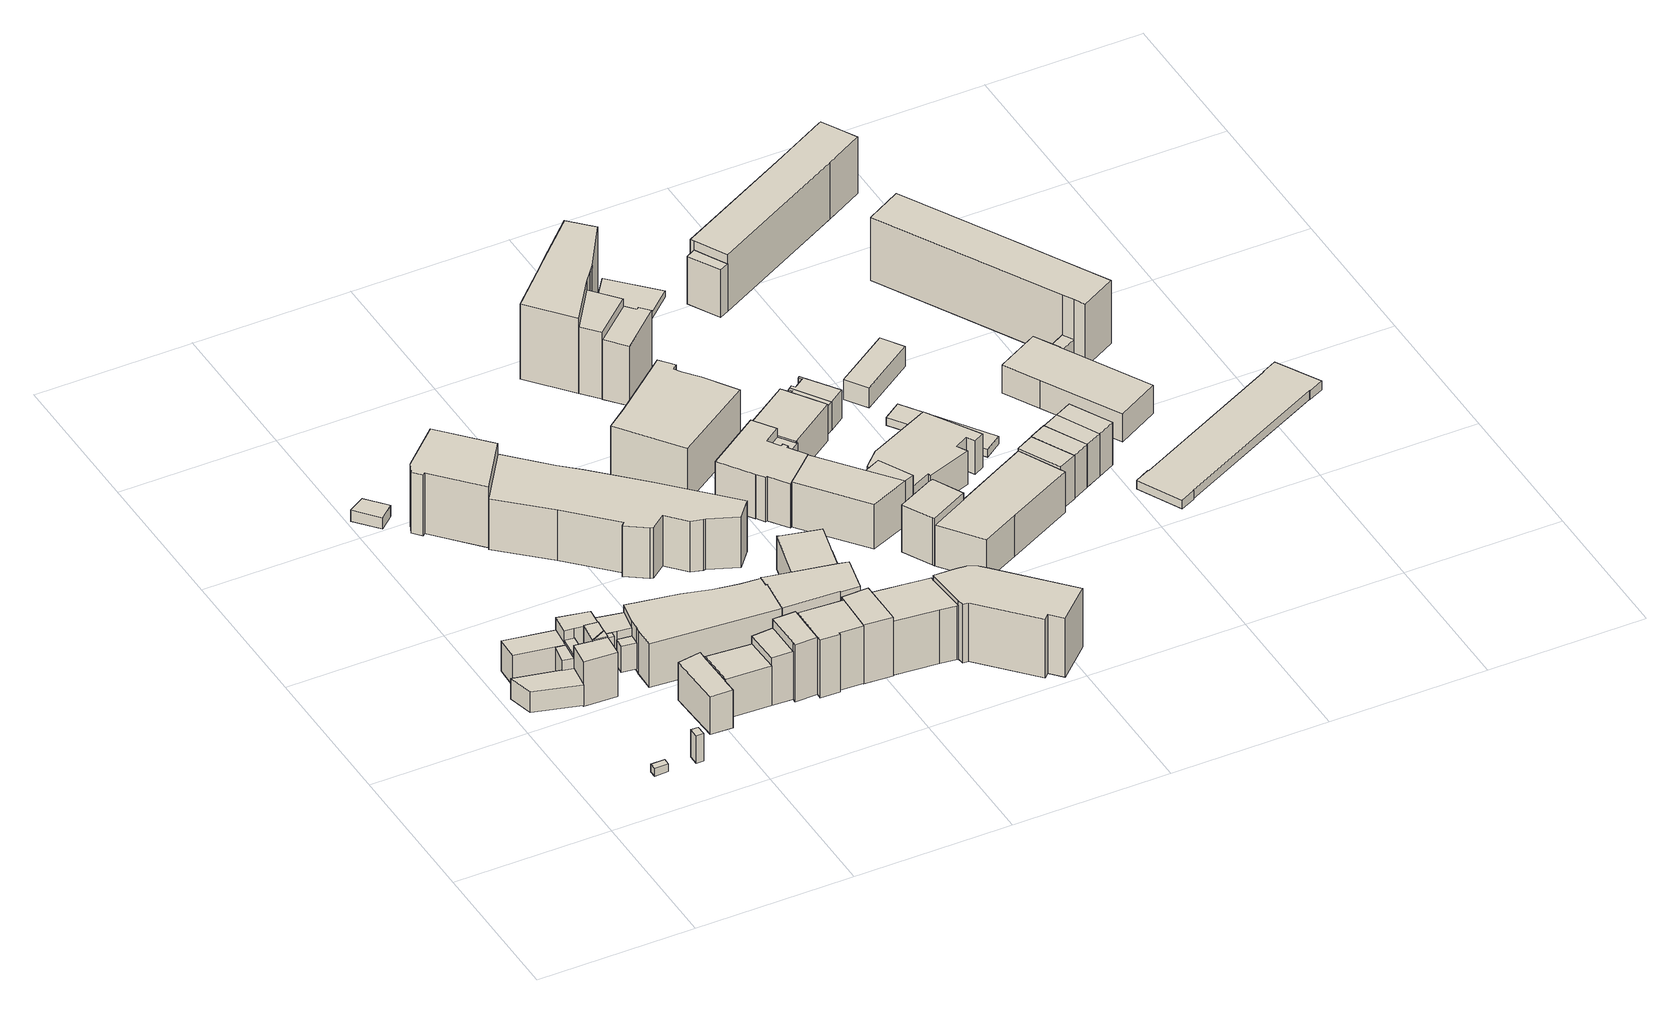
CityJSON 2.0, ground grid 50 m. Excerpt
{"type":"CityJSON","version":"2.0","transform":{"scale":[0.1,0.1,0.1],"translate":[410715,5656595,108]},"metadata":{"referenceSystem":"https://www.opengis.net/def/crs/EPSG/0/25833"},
"CityObjects":{
"building1":{"type":"Building","attributes":{"Dachtyp_tdc":"tdcPolyFlatRoof","Gemeindeschluessel":14612000,"Dachneigung":6.78,"QualitaetDacherkennung":85,"Geometrietyp2DReferenz":"3000","measuredHeight":2.85,"function":"31001_9998","roofType":"2100"},"geometry":[{"type":"Solid","lod":"1","boundaries":[[[[0,1,2,3]],[[4,5,6,7]],[[3,5,4,0]],[[2,6,5,3]],[[1,7,6,2]],[[0,4,7,1]]]]}]},
"building2":{"type":"Building","attributes":{"Gemeindeschluessel":14612000,"Geometrietyp2DReferenz":"3000","function":"31001_9998","roofType":"9999"},"children":["building2-1","building2-2","building2-3"]},
"building2-1":{"type":"BuildingPart","attributes":{"Dachtyp_tdc":"tdcGableRoof","Dachneigung":41.33,"QualitaetDacherkennung":71,"Geometrietyp2DReferenz":"3000","measuredHeight":12.37,"roofType":"3100"},"parents":["building2"],"geometry":[{"type":"Solid","lod":"1","boundaries":[[[[8,9,10,11]],[[12,13,14,15]],[[11,13,12,8]],[[10,14,13,11]],[[9,15,14,10]],[[8,12,15,9]]]]}]},
"building2-2":{"type":"BuildingPart","attributes":{"Dachtyp_tdc":"tdcPolyFlatRoof","Dachneigung":47.78,"QualitaetDacherkennung":85,"Geometrietyp2DReferenz":"3000","measuredHeight":12.47,"roofType":"2100"},"parents":["building2"],"geometry":[{"type":"Solid","lod":"1","boundaries":[[[[16,17,18,8]],[[19,12,20,21]],[[8,12,19,16]],[[18,20,12,8]],[[17,21,20,18]],[[16,19,21,17]]]]}]},
"building2-3":{"type":"BuildingPart","attributes":{"Dachtyp_tdc":"tdcGableRoof","Dachneigung":55.83,"QualitaetDacherkennung":52,"Geometrietyp2DReferenz":"3000","measuredHeight":10.13,"roofType":"3100"},"parents":["building2"],"geometry":[{"type":"Solid","lod":"1","boundaries":[[[[22,23,24,25]],[[26,27,28,20]],[[25,27,26,22]],[[24,28,27,25]],[[23,20,28,24]],[[22,26,20,23]]]]}]},
"building3":{"type":"Building","attributes":{"Dachtyp_tdc":"tdcFreeFormRoof","Gemeindeschluessel":14612000,"Dachneigung":67.15,"QualitaetDacherkennung":15,"Geometrietyp2DReferenz":"3000","measuredHeight":11,"function":"31001_9998","roofType":"5000"},"geometry":[{"type":"Solid","lod":"1","boundaries":[[[[29,30,31,32]],[[33,34,35,36]],[[32,34,33,29]],[[31,35,34,32]],[[30,36,35,31]],[[29,33,36,30]]]]}]},
"building4":{"type":"Building","attributes":{"Gemeindeschluessel":14612000,"Geometrietyp2DReferenz":"3000","function":"31001_9998","roofType":"9999"},"children":["building4-1","building4-2","building4-3","building4-4","building4-5"]},
"building4-1":{"type":"BuildingPart","attributes":{"Dachtyp_tdc":"tdcPolyFlatRoof","Dachneigung":31.59,"QualitaetDacherkennung":57,"Geometrietyp2DReferenz":"3000","measuredHeight":17.03,"roofType":"2100"},"parents":["building4"],"geometry":[{"type":"Solid","lod":"1","boundaries":[[[[37,38,39,40]],[[41,42,43,44]],[[40,42,41,37]],[[39,43,42,40]],[[38,44,43,39]],[[37,41,44,38]]]]}]},
"building4-2":{"type":"BuildingPart","attributes":{"Dachtyp_tdc":"tdcGableRoof","Dachneigung":26.52,"QualitaetDacherkennung":47,"Geometrietyp2DReferenz":"3000","measuredHeight":16.77,"roofType":"3100"},"parents":["building4"],"geometry":[{"type":"Solid","lod":"1","boundaries":[[[[45,46,47,48,49,50]],[[51,52,53,44,54,55]],[[50,52,51,45]],[[49,53,52,50]],[[48,44,53,49]],[[47,54,44,48]],[[46,55,54,47]],[[45,51,55,46]]]]}]},
"building4-3":{"type":"BuildingPart","attributes":{"Dachtyp_tdc":"tdcGableRoof","Dachneigung":31.2,"QualitaetDacherkennung":40,"Geometrietyp2DReferenz":"3000","measuredHeight":16.36,"roofType":"3100"},"parents":["building4"],"geometry":[{"type":"Solid","lod":"1","boundaries":[[[[56,57,58,59,60,61]],[[41,62,63,64,65,42]],[[61,62,41,56]],[[60,63,62,61]],[[59,64,63,60]],[[58,65,64,59]],[[57,42,65,58]],[[56,41,42,57]]]]}]},
"building4-4":{"type":"BuildingPart","attributes":{"Dachtyp_tdc":"tdcPolyFlatRoof","Dachneigung":28.76,"QualitaetDacherkennung":41,"Geometrietyp2DReferenz":"3000","measuredHeight":17.31,"roofType":"2100"},"parents":["building4"],"geometry":[{"type":"Solid","lod":"1","boundaries":[[[[66,67,68]],[[54,44,43]],[[68,44,54,66]],[[67,43,44,68]],[[66,54,43,67]]]]}]},
"building4-5":{"type":"BuildingPart","attributes":{"Dachtyp_tdc":"tdcPolyFlatRoof","Dachneigung":32.65,"QualitaetDacherkennung":71,"Geometrietyp2DReferenz":"3000","measuredHeight":13.12,"roofType":"2100"},"parents":["building4"],"geometry":[{"type":"Solid","lod":"1","boundaries":[[[[69,70,71,72]],[[63,62,53,52]],[[72,62,63,69]],[[71,53,62,72]],[[70,52,53,71]],[[69,63,52,70]]]]}]},
"building5":{"type":"Building","attributes":{"Gemeindeschluessel":14612000,"Dachneigung":84.73,"Dachorientierung":0,"MittlereTraufHoehe":114.2,"QualitaetDacherkennung":100,"ObjektHoehe":4.5,"BodenHoehe":110.16,"Geometrietyp2DReferenz":"3000","AbsoluteHoehe":114.66,"Dachflaeche":54.47,"measuredHeight":4.5,"function":"31001_9998","roofType":"2100","storeysAboveGround":2},"geometry":[{"type":"Solid","lod":"1","boundaries":[[[[73,74,75,76]],[[77,78,79,80]],[[76,78,77,73]],[[75,79,78,76]],[[74,80,79,75]],[[73,77,80,74]]]]}]},
"building6":{"type":"Building","attributes":{"Dachtyp_tdc":"tdcPolyFlatRoof","Gemeindeschluessel":14612000,"Dachneigung":0,"QualitaetDacherkennung":50,"Geometrietyp2DReferenz":"3000","measuredHeight":9.25,"function":"31001_9998","roofType":"1000"},"geometry":[{"type":"Solid","lod":"1","boundaries":[[[[81,82,83,84]],[[85,86,87,88]],[[84,86,85,81]],[[83,87,86,84]],[[82,88,87,83]],[[81,85,88,82]]]]}]},
"building7":{"type":"Building","attributes":{"Gemeindeschluessel":14612000,"Geometrietyp2DReferenz":"3000","function":"31001_9998","roofType":"9999"},"children":["building7-1","building7-2"]},
"building7-1":{"type":"BuildingPart","attributes":{"Dachtyp_tdc":"tdcGableRoof","Dachneigung":13.25,"QualitaetDacherkennung":35,"Geometrietyp2DReferenz":"3000","measuredHeight":12.97,"roofType":"3100"},"parents":["building7"],"geometry":[{"type":"Solid","lod":"1","boundaries":[[[[89,90,91,92,93,94]],[[95,96,97,98,99,100]],[[94,96,95,89]],[[93,97,96,94]],[[92,98,97,93]],[[91,99,98,92]],[[90,100,99,91]],[[89,95,100,90]]]]}]},
"building7-2":{"type":"BuildingPart","attributes":{"Dachtyp_tdc":"tdcPolyFlatRoof","Dachneigung":12.74,"QualitaetDacherkennung":57,"Geometrietyp2DReferenz":"3000","measuredHeight":12.58,"roofType":"2100"},"parents":["building7"],"geometry":[{"type":"Solid","lod":"1","boundaries":[[[[101,102,103,104]],[[105,106,97,96]],[[104,106,105,101]],[[103,97,106,104]],[[102,96,97,103]],[[101,105,96,102]]]]}]},
"building8":{"type":"Building","attributes":{"Dachtyp_tdc":"tdcFreeFormRoof","Gemeindeschluessel":14612000,"Dachneigung":34.79,"QualitaetDacherkennung":40,"Geometrietyp2DReferenz":"3000","measuredHeight":16.87,"function":"31001_9998","roofType":"5000"},"geometry":[{"type":"Solid","lod":"1","boundaries":[[[[107,108,109,110,111,112,113]],[[114,115,116,117,118,119,120]],[[113,115,114,107]],[[112,116,115,113]],[[111,117,116,112]],[[110,118,117,111]],[[109,119,118,110]],[[108,120,119,109]],[[107,114,120,108]]]]}]},
"building9":{"type":"Building","attributes":{"Dachtyp_tdc":"tdcGableRoof","Gemeindeschluessel":14612000,"Dachneigung":32.62,"QualitaetDacherkennung":68,"Geometrietyp2DReferenz":"3000","measuredHeight":15.97,"function":"31001_9998","roofType":"3100"},"geometry":[{"type":"Solid","lod":"1","boundaries":[[[[121,122,123,124]],[[125,115,114,126]],[[124,115,125,121]],[[123,114,115,124]],[[122,126,114,123]],[[121,125,126,122]]]]}]},
"building10":{"type":"Building","attributes":{"Gemeindeschluessel":14612000,"Dachtyp_tdc":"tdcPolyFlatRoof","Dachneigung":0,"QualitaetDacherkennung":50,"Geometrietyp2DReferenz":"3000","measuredHeight":21.59,"function":"31001_9998","roofType":"1000"},"geometry":[{"type":"Solid","lod":"1","boundaries":[[[[127,128,129,130,131,132,133]],[[134,135,136,137,138,139,140]],[[133,135,134,127]],[[132,136,135,133]],[[131,137,136,132]],[[130,138,137,131]],[[129,139,138,130]],[[128,140,139,129]],[[127,134,140,128]]]]}]},
"building11":{"type":"Building","attributes":{"Dachtyp_tdc":"tdcFreeFormRoof","Gemeindeschluessel":14612000,"Dachneigung":20.89,"QualitaetDacherkennung":12,"Geometrietyp2DReferenz":"3000","measuredHeight":17.89,"function":"31001_9998","roofType":"5000"},"geometry":[{"type":"Solid","lod":"1","boundaries":[[[[141,142,143,144,145,146,147,148,149,150,151,152]],[[153,154,155,156,157,158,159,160,161,162,163,164]],[[152,154,153,141]],[[151,155,154,152]],[[150,156,155,151]],[[149,157,156,150]],[[148,158,157,149]],[[147,159,158,148]],[[146,160,159,147]],[[145,161,160,146]],[[144,162,161,145]],[[143,163,162,144]],[[142,164,163,143]],[[141,153,164,142]]]]}]},
"building12":{"type":"Building","attributes":{"Gemeindeschluessel":14612000,"Geometrietyp2DReferenz":"3000","function":"31001_9998","roofType":"9999"},"children":["building12-1","building12-2"]},
"building12-1":{"type":"BuildingPart","attributes":{"Dachtyp_tdc":"tdcPolyFlatRoof","Dachneigung":0,"QualitaetDacherkennung":70,"Geometrietyp2DReferenz":"3000","measuredHeight":20.03,"roofType":"1000"},"parents":["building12"],"geometry":[{"type":"Solid","lod":"1","boundaries":[[[[165,166,167,168,169,170]],[[171,172,173,174,175,176]],[[170,172,171,165]],[[169,173,172,170]],[[168,174,173,169]],[[167,175,174,168]],[[166,176,175,167]],[[165,171,176,166]]]]}]},
"building12-2":{"type":"BuildingPart","attributes":{"Dachtyp_tdc":"tdcPolyFlatRoof","Dachneigung":0,"QualitaetDacherkennung":55,"Geometrietyp2DReferenz":"3000","measuredHeight":16.84,"roofType":"1000"},"parents":["building12"],"geometry":[{"type":"Solid","lod":"1","boundaries":[[[[177,178,179,180]],[[172,181,182,173]],[[180,181,172,177]],[[179,182,181,180]],[[178,173,182,179]],[[177,172,173,178]]]]}]},
"building13":{"type":"Building","attributes":{"Dachtyp_tdc":"tdcFreeFormRoof","Gemeindeschluessel":14612000,"Dachneigung":10.08,"QualitaetDacherkennung":12,"Geometrietyp2DReferenz":"3000","measuredHeight":22.14,"function":"31001_9998","roofType":"5000"},"geometry":[{"type":"Solid","lod":"1","boundaries":[[[[183,184,185,186,187,188,189,190,191,192,193,194,195,196,197,198,199]],[[200,201,202,203,204,205,206,207,208,209,210,211,212,213,214,215,216]],[[199,201,200,183]],[[198,202,201,199]],[[197,203,202,198]],[[196,204,203,197]],[[195,205,204,196]],[[194,206,205,195]],[[193,207,206,194]],[[192,208,207,193]],[[191,209,208,192]],[[190,210,209,191]],[[189,211,210,190]],[[188,212,211,189]],[[187,213,212,188]],[[186,214,213,187]],[[185,215,214,186]],[[184,216,215,185]],[[183,200,216,184]]]]}]},
"building14":{"type":"Building","attributes":{"Dachtyp_tdc":"tdcGableRoof","Gemeindeschluessel":14612000,"Dachneigung":14.96,"QualitaetDacherkennung":66,"Geometrietyp2DReferenz":"3000","measuredHeight":22.59,"function":"31001_9998","roofType":"3100"},"geometry":[{"type":"Solid","lod":"1","boundaries":[[[[217,218,219,220,221,222,223,224,225]],[[226,227,228,229,230,231,232,233,234]],[[225,227,226,217]],[[224,228,227,225]],[[223,229,228,224]],[[222,230,229,223]],[[221,231,230,222]],[[220,232,231,221]],[[219,233,232,220]],[[218,234,233,219]],[[217,226,234,218]]]]}]},
"building15":{"type":"Building","attributes":{"Dachtyp_tdc":"tdcHipAndGableRoof","Gemeindeschluessel":14612000,"Dachneigung":11.02,"QualitaetDacherkennung":28,"Geometrietyp2DReferenz":"3000","measuredHeight":21.51,"function":"31001_9998","roofType":"5000"},"geometry":[{"type":"Solid","lod":"1","boundaries":[[[[235,236,237,238,239]],[[240,241,242,243,244]],[[239,241,240,235]],[[238,242,241,239]],[[237,243,242,238]],[[236,244,243,237]],[[235,240,244,236]]]]}]},
"building16":{"type":"Building","attributes":{"Dachtyp_tdc":"tdcFreeFormRoof","Gemeindeschluessel":14612000,"Dachneigung":0.571,"QualitaetDacherkennung":47,"Geometrietyp2DReferenz":"3000","measuredHeight":18.83,"function":"31001_9998","roofType":"5000"},"geometry":[{"type":"Solid","lod":"1","boundaries":[[[[245,246,247,248,249,250,251,252,253,254,255]],[[256,257,258,259,260,261,156,262,155,154,153]],[[255,257,256,245]],[[254,258,257,255]],[[253,259,258,254]],[[252,260,259,253]],[[251,261,260,252]],[[250,156,261,251]],[[249,262,156,250]],[[248,155,262,249]],[[247,154,155,248]],[[246,153,154,247]],[[245,256,153,246]]]]}]},
"building17":{"type":"Building","attributes":{"Dachtyp_tdc":"tdcFreeFormRoof","Gemeindeschluessel":14612000,"Dachneigung":22.44,"QualitaetDacherkennung":61,"Geometrietyp2DReferenz":"3000","measuredHeight":20.78,"function":"31001_9998","roofType":"5000"},"geometry":[{"type":"Solid","lod":"1","boundaries":[[[[263,264,265,266,267,268,269,270,271,272,273]],[[274,275,276,277,278,240,279,280,281,282,283]],[[273,275,274,263]],[[272,276,275,273]],[[271,277,276,272]],[[270,278,277,271]],[[269,240,278,270]],[[268,279,240,269]],[[267,280,279,268]],[[266,281,280,267]],[[265,282,281,266]],[[264,283,282,265]],[[263,274,283,264]]]]}]},
"building18":{"type":"Building","attributes":{"name":"Zum Schießhaus","Dachtyp_tdc":"tdcFreeFormRoof","Gemeindeschluessel":14612000,"Dachneigung":42.86,"QualitaetDacherkennung":74,"Geometrietyp2DReferenz":"3000","measuredHeight":14.7,"function":"31001_2081","roofType":"5000"},"geometry":[{"type":"Solid","lod":"1","boundaries":[[[[284,285,286,287,288,289,290,291,292]],[[293,294,295,296,297,298,299,300,301]],[[292,294,293,284]],[[291,295,294,292]],[[290,296,295,291]],[[289,297,296,290]],[[288,298,297,289]],[[287,299,298,288]],[[286,300,299,287]],[[285,301,300,286]],[[284,293,301,285]]]]}]},
"building19":{"type":"Building","attributes":{"Dachtyp_tdc":"tdcFreeFormRoof","Gemeindeschluessel":14612000,"Dachneigung":16.57,"QualitaetDacherkennung":6,"Geometrietyp2DReferenz":"3000","measuredHeight":20.76,"function":"31001_9998","roofType":"5000"},"geometry":[{"type":"Solid","lod":"1","boundaries":[[[[302,303,304,305,306,307,308,309,310]],[[311,312,313,314,315,316,317,318,319]],[[310,312,311,302]],[[309,313,312,310]],[[308,314,313,309]],[[307,315,314,308]],[[306,316,315,307]],[[305,317,316,306]],[[304,318,317,305]],[[303,319,318,304]],[[302,311,319,303]]]]}]},
"building20":{"type":"Building","attributes":{"Dachtyp_tdc":"tdcPolyFlatRoof","Gemeindeschluessel":14612000,"Dachneigung":0,"QualitaetDacherkennung":76,"Geometrietyp2DReferenz":"3000","measuredHeight":15.7,"function":"31001_9998","roofType":"1000"},"geometry":[{"type":"Solid","lod":"1","boundaries":[[[[320,321,322,323,324,325,326,327,328,329,330,331,332,333]],[[334,335,336,337,338,339,340,341,342,343,344,345,346,347]],[[333,335,334,320]],[[332,336,335,333]],[[331,337,336,332]],[[330,338,337,331]],[[329,339,338,330]],[[328,340,339,329]],[[327,341,340,328]],[[326,342,341,327]],[[325,343,342,326]],[[324,344,343,325]],[[323,345,344,324]],[[322,346,345,323]],[[321,347,346,322]],[[320,334,347,321]]]]}]},
"building21":{"type":"Building","attributes":{"Dachtyp_tdc":"tdcFreeFormRoof","Gemeindeschluessel":14612000,"Dachneigung":26.51,"QualitaetDacherkennung":55,"Geometrietyp2DReferenz":"3000","measuredHeight":23.39,"function":"31001_9998","roofType":"5000"},"geometry":[{"type":"Solid","lod":"1","boundaries":[[[[348,349,350,351,352,353,354,355,356,357,358,359]],[[360,361,362,363,364,365,366,367,368,369,370,371]],[[359,361,360,348]],[[358,362,361,359]],[[357,363,362,358]],[[356,364,363,357]],[[355,365,364,356]],[[354,366,365,355]],[[353,367,366,354]],[[352,368,367,353]],[[351,369,368,352]],[[350,370,369,351]],[[349,371,370,350]],[[348,360,371,349]]]]}]},
"building22":{"type":"Building","attributes":{"Gemeindeschluessel":14612000,"Geometrietyp2DReferenz":"3000","function":"31001_9998","roofType":"9999"},"children":["building22-1","building22-2"]},
"building22-1":{"type":"BuildingPart","attributes":{"Dachtyp_tdc":"tdcPolyFlatRoof","Dachneigung":0,"QualitaetDacherkennung":37,"Geometrietyp2DReferenz":"3000","measuredHeight":26.52,"roofType":"1000"},"parents":["building22"],"geometry":[{"type":"Solid","lod":"1","boundaries":[[[[372,373,374,375,376,377,378,379,380]],[[381,382,383,384,385,386,387,388,389]],[[380,382,381,372]],[[379,383,382,380]],[[378,384,383,379]],[[377,385,384,378]],[[376,386,385,377]],[[375,387,386,376]],[[374,388,387,375]],[[373,389,388,374]],[[372,381,389,373]]]]}]},
"building22-2":{"type":"BuildingPart","attributes":{"Dachtyp_tdc":"tdcPolyFlatRoof","Dachneigung":0,"QualitaetDacherkennung":28,"Geometrietyp2DReferenz":"3000","measuredHeight":23.5,"roofType":"1000"},"parents":["building22"],"geometry":[{"type":"Solid","lod":"1","boundaries":[[[[390,391,392,393]],[[394,395,388,387]],[[393,395,394,390]],[[392,388,395,393]],[[391,387,388,392]],[[390,394,387,391]]]]}]},
"building23":{"type":"Building","attributes":{"Dachtyp_tdc":"tdcPolyFlatRoof","Gemeindeschluessel":14612000,"Dachneigung":0,"QualitaetDacherkennung":54,"Geometrietyp2DReferenz":"3000","measuredHeight":21.04,"function":"31001_9998","roofType":"1000"},"geometry":[{"type":"Solid","lod":"1","boundaries":[[[[396,397,398,399,400,401]],[[402,403,404,405,406,407]],[[401,403,402,396]],[[400,404,403,401]],[[399,405,404,400]],[[398,406,405,399]],[[397,407,406,398]],[[396,402,407,397]]]]}]},
"building24":{"type":"Building","attributes":{"Gemeindeschluessel":14612000,"Geometrietyp2DReferenz":"3000","function":"31001_9998","roofType":"9999"},"children":["building24-1","building24-2"]},
"building24-1":{"type":"BuildingPart","attributes":{"Dachtyp_tdc":"tdcPolyFlatRoof","Dachneigung":0,"QualitaetDacherkennung":31,"Geometrietyp2DReferenz":"3000","measuredHeight":12.37,"roofType":"1000"},"parents":["building24"],"geometry":[{"type":"Solid","lod":"1","boundaries":[[[[408,409,410,411,412,413,414,415]],[[416,417,418,419,420,421,422,423]],[[415,417,416,408]],[[414,418,417,415]],[[413,419,418,414]],[[412,420,419,413]],[[411,421,420,412]],[[410,422,421,411]],[[409,423,422,410]],[[408,416,423,409]]]]}]},
"building24-2":{"type":"BuildingPart","attributes":{"Dachtyp_tdc":"tdcFreeFormRoof","Dachneigung":41.67,"QualitaetDacherkennung":15,"Geometrietyp2DReferenz":"3000","measuredHeight":5.12,"roofType":"5000"},"parents":["building24"],"geometry":[{"type":"Solid","lod":"1","boundaries":[[[[424,425,426,427]],[[416,428,429,430]],[[427,428,416,424]],[[426,429,428,427]],[[425,430,429,426]],[[424,416,430,425]]]]}]},
"building25":{"type":"Building","attributes":{"Gemeindeschluessel":14612000,"Geometrietyp2DReferenz":"3000","function":"31001_9998","roofType":"9999"},"children":["building25-1","building25-2"]},
"building25-1":{"type":"BuildingPart","attributes":{"Dachtyp_tdc":"tdcPolyFlatRoof","Dachneigung":0,"QualitaetDacherkennung":81,"Geometrietyp2DReferenz":"3000","measuredHeight":15.86,"roofType":"1000"},"parents":["building25"],"geometry":[{"type":"Solid","lod":"1","boundaries":[[[[431,432,433,434,435]],[[436,437,438,439,440]],[[435,437,436,431]],[[434,438,437,435]],[[433,439,438,434]],[[432,440,439,433]],[[431,436,440,432]]]]}]},
"building25-2":{"type":"BuildingPart","attributes":{"Dachtyp_tdc":"tdcPolyFlatRoof","Dachneigung":0,"QualitaetDacherkennung":34,"Geometrietyp2DReferenz":"3000","measuredHeight":15.81,"roofType":"1000"},"parents":["building25"],"geometry":[{"type":"Solid","lod":"1","boundaries":[[[[441,442,443,444]],[[437,445,446,438]],[[444,445,437,441]],[[443,446,445,444]],[[442,438,446,443]],[[441,437,438,442]]]]}]},
"building26":{"type":"Building","attributes":{"Dachtyp_tdc":"tdcPolyFlatRoof","Gemeindeschluessel":14612000,"Dachneigung":0,"QualitaetDacherkennung":62,"Geometrietyp2DReferenz":"3000","measuredHeight":13.02,"function":"31001_9998","roofType":"1000"},"geometry":[{"type":"Solid","lod":"1","boundaries":[[[[447,448,449,450,451,452,453,454,455]],[[456,457,458,459,460,461,462,463,464]],[[455,457,456,447]],[[454,458,457,455]],[[453,459,458,454]],[[452,460,459,453]],[[451,461,460,452]],[[450,462,461,451]],[[449,463,462,450]],[[448,464,463,449]],[[447,456,464,448]]]]}]},
"building27":{"type":"Building","attributes":{"Gemeindeschluessel":14612000,"Geometrietyp2DReferenz":"3000","function":"31001_9998","roofType":"9999"},"children":["building27-1","building27-2"]},
"building27-1":{"type":"BuildingPart","attributes":{"Dachtyp_tdc":"tdcHipAndGableRoof","Dachneigung":10.38,"QualitaetDacherkennung":44,"Geometrietyp2DReferenz":"3000","measuredHeight":5.15,"roofType":"5000"},"parents":["building27"],"geometry":[{"type":"Solid","lod":"1","boundaries":[[[[465,466,467,468,469]],[[470,471,472,473,474]],[[469,471,470,465]],[[468,472,471,469]],[[467,473,472,468]],[[466,474,473,467]],[[465,470,474,466]]]]}]},
"building27-2":{"type":"BuildingPart","attributes":{"Dachtyp_tdc":"tdcGableRoof","Dachneigung":10.31,"QualitaetDacherkennung":22,"Geometrietyp2DReferenz":"3000","measuredHeight":3.78,"roofType":"3100"},"parents":["building27"],"geometry":[{"type":"Solid","lod":"1","boundaries":[[[[475,476,477,478,479,480,481,482]],[[483,484,485,470,474,486,487,488]],[[482,484,483,475]],[[481,485,484,482]],[[480,470,485,481]],[[479,474,470,480]],[[478,486,474,479]],[[477,487,486,478]],[[476,488,487,477]],[[475,483,488,476]]]]}]},
"building28":{"type":"Building","attributes":{"Dachtyp_tdc":"tdcPolyFlatRoof","Gemeindeschluessel":14612000,"Dachneigung":0,"QualitaetDacherkennung":57,"Geometrietyp2DReferenz":"3000","measuredHeight":9.86,"function":"31001_9998","roofType":"1000"},"geometry":[{"type":"Solid","lod":"1","boundaries":[[[[489,490,491,492,493,494]],[[495,496,497,498,499,500]],[[494,496,495,489]],[[493,497,496,494]],[[492,498,497,493]],[[491,499,498,492]],[[490,500,499,491]],[[489,495,500,490]]]]}]},
"building29":{"type":"Building","attributes":{"Gemeindeschluessel":14612000,"Geometrietyp2DReferenz":"3000","function":"31001_9998","roofType":"9999"},"children":["building29-1","building29-2","building29-3"]},
"building29-1":{"type":"BuildingPart","attributes":{"Dachtyp_tdc":"tdcPolyFlatRoof","Dachneigung":0,"QualitaetDacherkennung":53,"Geometrietyp2DReferenz":"3000","measuredHeight":3.21,"roofType":"1000"},"parents":["building29"],"geometry":[{"type":"Solid","lod":"1","boundaries":[[[[501,502,503,504,505]],[[506,507,508,509,510]],[[505,507,506,501]],[[504,508,507,505]],[[503,509,508,504]],[[502,510,509,503]],[[501,506,510,502]]]]}]},
"building29-2":{"type":"BuildingPart","attributes":{"Dachtyp_tdc":"tdcPolyFlatRoof","Dachneigung":0,"QualitaetDacherkennung":36,"Geometrietyp2DReferenz":"3000","measuredHeight":16.63,"roofType":"1000"},"parents":["building29"],"geometry":[{"type":"Solid","lod":"1","boundaries":[[[[511,512,513,514,515,516]],[[517,518,519,520,521,522]],[[516,518,517,511]],[[515,519,518,516]],[[514,520,519,515]],[[513,521,520,514]],[[512,522,521,513]],[[511,517,522,512]]]]}]},
"building29-3":{"type":"BuildingPart","attributes":{"Dachtyp_tdc":"tdcGableRoof","Dachneigung":10.01,"QualitaetDacherkennung":7,"Geometrietyp2DReferenz":"3000","measuredHeight":16.67,"roofType":"3100"},"parents":["building29"],"geometry":[{"type":"Solid","lod":"1","boundaries":[[[[523,524,525,526,527,528,529,530,531,532]],[[520,533,510,509,508,534,535,536,537,521]],[[532,533,520,523]],[[531,510,533,532]],[[530,509,510,531]],[[529,508,509,530]],[[528,534,508,529]],[[527,535,534,528]],[[526,536,535,527]],[[525,537,536,526]],[[524,521,537,525]],[[523,520,521,524]]]]}]},
"building30":{"type":"Building","attributes":{"Dachtyp_tdc":"tdcPolyFlatRoof","Gemeindeschluessel":14612000,"Dachneigung":3.27,"QualitaetDacherkennung":48,"Geometrietyp2DReferenz":"3000","measuredHeight":10.22,"function":"31001_9998","roofType":"2100"},"geometry":[{"type":"Solid","lod":"1","boundaries":[[[[538,539,540,541,542,543,544,545]],[[546,547,548,549,550,551,552,553]],[[545,547,546,538]],[[544,548,547,545]],[[543,549,548,544]],[[542,550,549,543]],[[541,551,550,542]],[[540,552,551,541]],[[539,553,552,540]],[[538,546,553,539]]]]}]},
"building31":{"type":"Building","attributes":{"Dachtyp_tdc":"tdcFreeFormRoof","Gemeindeschluessel":14612000,"Dachneigung":14.89,"QualitaetDacherkennung":11,"Geometrietyp2DReferenz":"3000","measuredHeight":14.07,"function":"31001_9998","roofType":"5000"},"geometry":[{"type":"Solid","lod":"1","boundaries":[[[[554,555,556,557,558,559,560,561,562,563,564,565,566]],[[567,568,569,570,571,572,573,574,575,576,577,578,579]],[[566,568,567,554]],[[565,569,568,566]],[[564,570,569,565]],[[563,571,570,564]],[[562,572,571,563]],[[561,573,572,562]],[[560,574,573,561]],[[559,575,574,560]],[[558,576,575,559]],[[557,577,576,558]],[[556,578,577,557]],[[555,579,578,556]],[[554,567,579,555]]]]}]},
"building32":{"type":"Building","attributes":{"Dachtyp_tdc":"tdcPolyFlatRoof","Gemeindeschluessel":14612000,"Dachneigung":0,"QualitaetDacherkennung":43,"Geometrietyp2DReferenz":"3000","measuredHeight":16.83,"function":"31001_9998","roofType":"1000"},"geometry":[{"type":"Solid","lod":"1","boundaries":[[[[580,581,582,583,584]],[[585,586,587,588,589]],[[584,586,585,580]],[[583,587,586,584]],[[582,588,587,583]],[[581,589,588,582]],[[580,585,589,581]]]]}]},
"building33":{"type":"Building","attributes":{"Dachtyp_tdc":"tdcPolyFlatRoof","Gemeindeschluessel":14612000,"Dachneigung":0,"QualitaetDacherkennung":34,"Geometrietyp2DReferenz":"3000","measuredHeight":3.3,"function":"31001_9998","roofType":"1000"},"geometry":[{"type":"Solid","lod":"1","boundaries":[[[[590,591,592,593,594,595]],[[596,597,598,599,600,601]],[[595,597,596,590]],[[594,598,597,595]],[[593,599,598,594]],[[592,600,599,593]],[[591,601,600,592]],[[590,596,601,591]]]]}]},
"building34":{"type":"Building","attributes":{"Dachtyp_tdc":"tdcPolyFlatRoof","Gemeindeschluessel":14612000,"Dachneigung":4.52,"QualitaetDacherkennung":87,"Geometrietyp2DReferenz":"3000","measuredHeight":3.01,"function":"31001_2463","roofType":"2100"},"geometry":[{"type":"Solid","lod":"1","boundaries":[[[[602,603,604,605]],[[606,607,608,609]],[[605,607,606,602]],[[604,608,607,605]],[[603,609,608,604]],[[602,606,609,603]]]]}]},
"building35":{"type":"Building","attributes":{"Dachtyp_tdc":"tdcPolyFlatRoof","Gemeindeschluessel":14612000,"Dachneigung":0,"QualitaetDacherkennung":40,"Geometrietyp2DReferenz":"3000","measuredHeight":15.27,"function":"31001_9998","roofType":"1000"},"geometry":[{"type":"Solid","lod":"1","boundaries":[[[[610,611,612,613,614]],[[615,616,617,618,619]],[[614,616,615,610]],[[613,617,616,614]],[[612,618,617,613]],[[611,619,618,612]],[[610,615,619,611]]]]}]},
"building36":{"type":"Building","attributes":{"Dachtyp_tdc":"tdcPolyFlatRoof","Gemeindeschluessel":14612000,"Dachneigung":0,"QualitaetDacherkennung":78,"Geometrietyp2DReferenz":"3000","measuredHeight":7.1,"function":"31001_9998","roofType":"1000"},"geometry":[{"type":"Solid","lod":"1","boundaries":[[[[620,621,622,623]],[[624,625,626,627]],[[623,625,624,620]],[[622,626,625,623]],[[621,627,626,622]],[[620,624,627,621]]]]}]},
"building37":{"type":"Building","attributes":{"Dachtyp_tdc":"tdcPolyFlatRoof","Gemeindeschluessel":14612000,"Dachneigung":0,"QualitaetDacherkennung":51,"Geometrietyp2DReferenz":"3000","measuredHeight":3.05,"function":"31001_9998","roofType":"1000"},"geometry":[{"type":"Solid","lod":"1","boundaries":[[[[628,629,630,631]],[[632,633,634,635]],[[631,633,632,628]],[[630,634,633,631]],[[629,635,634,630]],[[628,632,635,629]]]]}]},
"building38":{"type":"Building","attributes":{"Dachtyp_tdc":"tdcPolyFlatRoof","Gemeindeschluessel":14612000,"Dachneigung":0,"QualitaetDacherkennung":44,"Geometrietyp2DReferenz":"3000","measuredHeight":15.21,"function":"31001_9998","roofType":"1000"},"geometry":[{"type":"Solid","lod":"1","boundaries":[[[[636,637,638,639]],[[600,640,641,642]],[[639,640,600,636]],[[638,641,640,639]],[[637,642,641,638]],[[636,600,642,637]]]]}]},
"building39":{"type":"Building","attributes":{"Gemeindeschluessel":14612000,"Dachtyp_tdc":"tdcHipAndGableRoof","Dachneigung":16.41,"QualitaetDacherkennung":15,"Geometrietyp2DReferenz":"3000","measuredHeight":4.09,"function":"31001_9998","roofType":"5000"},"geometry":[{"type":"Solid","lod":"1","boundaries":[[[[643,644,645,646]],[[633,647,648,634]],[[646,647,633,643]],[[645,648,647,646]],[[644,634,648,645]],[[643,633,634,644]]]]}]},
"building40":{"type":"Building","attributes":{"Dachtyp_tdc":"tdcPolyFlatRoof","Gemeindeschluessel":14612000,"Dachneigung":0,"QualitaetDacherkennung":34,"Geometrietyp2DReferenz":"3000","measuredHeight":15.12,"function":"31001_9998","roofType":"1000"},"geometry":[{"type":"Solid","lod":"1","boundaries":[[[[649,650,651,652]],[[634,648,653,654]],[[652,648,634,649]],[[651,653,648,652]],[[650,654,653,651]],[[649,634,654,650]]]]}]},
"building41":{"type":"Building","attributes":{"Dachtyp_tdc":"tdcGableRoof","Gemeindeschluessel":14612000,"Dachneigung":10.95,"QualitaetDacherkennung":24,"Geometrietyp2DReferenz":"3000","measuredHeight":3.92,"function":"31001_9998","roofType":"3100"},"geometry":[{"type":"Solid","lod":"1","boundaries":[[[[655,656,657,658]],[[648,647,659,660]],[[658,647,648,655]],[[657,659,647,658]],[[656,660,659,657]],[[655,648,660,656]]]]}]},
"building42":{"type":"Building","attributes":{"Dachtyp_tdc":"tdcPolyFlatRoof","Gemeindeschluessel":14612000,"Dachneigung":0,"QualitaetDacherkennung":25,"Geometrietyp2DReferenz":"3000","measuredHeight":15.09,"function":"31001_9998","roofType":"1000"},"geometry":[{"type":"Solid","lod":"1","boundaries":[[[[652,651,661,662]],[[648,660,663,653]],[[662,660,648,652]],[[661,663,660,662]],[[651,653,663,661]],[[652,648,653,651]]]]}]},
"building43":{"type":"Building","attributes":{"Dachtyp_tdc":"tdcFreeFormRoof","Gemeindeschluessel":14612000,"Dachneigung":36.66,"QualitaetDacherkennung":72,"Geometrietyp2DReferenz":"3000","measuredHeight":22.38,"function":"31001_9998","roofType":"5000"},"geometry":[{"type":"Solid","lod":"1","boundaries":[[[[664,665,666,667,668,669,670,671,672]],[[673,588,586,674,675,676,677,678,679]],[[672,588,673,664]],[[671,586,588,672]],[[670,674,586,671]],[[669,675,674,670]],[[668,676,675,669]],[[667,677,676,668]],[[666,678,677,667]],[[665,679,678,666]],[[664,673,679,665]]]]}]},
"building44":{"type":"Building","attributes":{"name":"Staatsbetrieb Sächsisches Immobilien- und Baumanagement","Gemeindeschluessel":14612000,"Geometrietyp2DReferenz":"3000","function":"31001_3010","roofType":"9999"},"children":["building44-1","building44-2","building44-3"]},
"building44-1":{"type":"BuildingPart","attributes":{"Dachtyp_tdc":"tdcHipRoof","Dachneigung":36.47,"QualitaetDacherkennung":87,"Geometrietyp2DReferenz":"3000","measuredHeight":24.72,"roofType":"3200"},"parents":["building44"],"geometry":[{"type":"Solid","lod":"1","boundaries":[[[[680,681,682,683,684,685,686,687]],[[688,689,690,691,692,693,694,695]],[[687,689,688,680]],[[686,690,689,687]],[[685,691,690,686]],[[684,692,691,685]],[[683,693,692,684]],[[682,694,693,683]],[[681,695,694,682]],[[680,688,695,681]]]]}]},
"building44-2":{"type":"BuildingPart","attributes":{"Dachtyp_tdc":"tdcPolyFlatRoof","Dachneigung":0,"QualitaetDacherkennung":50,"Geometrietyp2DReferenz":"3000","measuredHeight":8.29,"roofType":"1000"},"parents":["building44"],"geometry":[{"type":"Solid","lod":"1","boundaries":[[[[696,697,698,699]],[[700,688,695,701]],[[698,688,700,699]],[[697,695,688,698]],[[696,701,695,697]],[[699,700,701,696]]]]}]},
"building44-3":{"type":"BuildingPart","attributes":{"Dachtyp_tdc":"tdcPolyFlatRoof","Dachneigung":0,"QualitaetDacherkennung":51,"Geometrietyp2DReferenz":"3000","measuredHeight":9.98,"roofType":"1000"},"parents":["building44"],"geometry":[{"type":"Solid","lod":"1","boundaries":[[[[702,703,704,705,706,707,708,709,710]],[[711,700,701,712,713,714,715,716,717]],[[710,700,711,702]],[[709,701,700,710]],[[708,712,701,709]],[[707,713,712,708]],[[706,714,713,707]],[[705,715,714,706]],[[704,716,715,705]],[[703,717,716,704]],[[702,711,717,703]]]]}]},
"building45":{"type":"Building","attributes":{"Dachtyp_tdc":"tdcPolyFlatRoof","Gemeindeschluessel":14612000,"Dachneigung":0,"QualitaetDacherkennung":65,"Geometrietyp2DReferenz":"3000","measuredHeight":3.1,"function":"31001_9998","roofType":"1000"},"geometry":[{"type":"Solid","lod":"1","boundaries":[[[[718,719,720,721,722,723,724,725,726,727,728,729]],[[730,731,732,733,734,735,736,737,738,739,740,741]],[[729,731,730,718]],[[728,732,731,729]],[[727,733,732,728]],[[726,734,733,727]],[[725,735,734,726]],[[724,736,735,725]],[[723,737,736,724]],[[722,738,737,723]],[[721,739,738,722]],[[720,740,739,721]],[[719,741,740,720]],[[718,730,741,719]]]]}]}
},
"vertices":[
[204,128,60],[248,129,60],[248,151,60],[204,151,60],[204,128,33],[204,151,33],[248,151,33],[248,129,33],
[207,666,125],[215,738,125],[58,766,125],[55,692,125],[207,666,18],[55,692,18],[58,766,18],[215,738,18],
[178,671,125],[167,608,125],[199,601,125],[178,671,18],[199,601,18],[167,608,18],
[189,521,91],[199,601,91],[22,641,91],[41,562,91],[189,521,18],[41,562,18],[22,641,18],
[360,131,125],[360,163,125],[337,163,125],[337,130,125],[360,131,28],[337,130,28],[337,163,28],[360,163,28],
[265,667,172],[256,594,172],[303,618,172],[308,662,172],[265,667,15],[308,662,15],[303,618,15],[256,594,15],
[189,521,171],[293,515,171],[300,589,171],[256,594,171],[229,597,171],[199,601,171],[189,521,15],[199,601,15],[229,597,15],[300,589,15],[293,515,15],
[265,667,169],[308,662,169],[314,718,169],[215,738,169],[208,674,169],[237,670,169],[237,670,15],[208,674,15],[215,738,15],[314,718,15],
[300,589,174],[303,618,174],[256,594,174],
[208,674,137],[199,601,137],[229,597,137],[237,670,137],
[65,1485,62],[110,1525,62],[54,1589,62],[2,1558,62],[65,1485,22],[2,1558,22],[54,1589,22],[110,1525,22],
[396,626,115],[351,632,115],[347,598,115],[393,592,115],[396,626,23],[393,592,23],[347,598,23],[351,632,23],
[351,632,143],[396,626,143],[409,699,143],[314,718,143],[306,639,143],[337,634,143],[351,632,22],[337,634,22],[306,639,22],[314,718,22],[409,699,22],[396,626,22],
[335,615,144],[337,634,144],[306,639,144],[303,618,144],[335,615,22],[303,618,22],
[507,400,151],[508,431,151],[432,419,151],[439,240,151],[509,237,151],[508,281,151],[509,281,151],[507,400,18],[509,281,18],[508,281,18],[509,237,18],[439,240,18],[432,419,18],[508,431,18],
[652,276,158],[649,389,158],[507,400,158],[509,281,158],[652,276,18],[649,389,18],
[126,1433,236],[151,1406,236],[159,1413,236],[287,1273,236],[401,1435,236],[266,1582,236],[142,1468,236],[126,1433,21],[142,1468,21],[266,1582,21],[401,1435,21],[287,1273,21],[159,1413,21],[151,1406,21],
[803,627,170],[738,632,170],[661,646,170],[572,670,170],[409,699,170],[396,626,170],[393,592,170],[391,575,170],[388,509,170],[791,478,170],[805,594,170],[800,593,170],[803,627,17],[800,593,17],[805,594,17],[791,478,17],[388,509,17],[391,575,17],[393,592,17],[396,626,17],[409,699,17],[572,670,17],[661,646,17],[738,632,17],
[718,260,218],[788,262,218],[789,382,218],[789,394,218],[718,394,218],[718,274,218],[718,260,17],[718,274,17],[718,394,17],[789,394,17],[789,382,17],[788,262,17],
[718,274,186],[718,394,186],[649,389,186],[652,276,186],[652,276,17],[649,389,17],
[726,1118,199],[578,1262,199],[520,1314,199],[401,1435,199],[287,1273,199],[283,1267,199],[430,1133,199],[566,997,199],[556,985,199],[620,940,199],[629,938,199],[677,974,199],[732,915,199],[769,904,199],[776,905,199],[868,866,199],[916,923,199],[726,1118,20],[916,923,20],[868,866,20],[776,905,20],[769,904,20],[732,915,20],[677,974,20],[629,938,20],[620,940,20],[556,985,20],[566,997,20],[430,1133,20],[283,1267,20],[287,1273,20],[401,1435,20],[520,1314,20],[578,1262,20],
[928,318,222],[930,373,222],[789,382,222],[788,325,222],[788,262,222],[787,243,222],[849,240,222],[849,247,222],[925,244,222],[928,318,18],[925,244,18],[849,247,18],[849,240,18],[787,243,18],[788,262,18],[788,325,18],[789,382,18],[930,373,18],
[1014,386,225],[930,384,225],[930,373,225],[925,244,225],[1014,236,225],[1014,386,17],[1014,236,17],[925,244,17],[930,373,17],[930,384,17],
[816,624,173],[803,627,173],[800,593,173],[805,594,173],[799,542,173],[791,478,173],[970,468,173],[969,464,173],[1029,462,173],[1054,575,173],[1022,582,173],[816,624,17],[1022,582,17],[1054,575,17],[1029,462,17],[969,464,17],[970,468,17],[799,542,17],
[1207,278,207],[1202,352,207],[1202,361,207],[1202,365,207],[1184,367,207],[1134,373,207],[1014,386,207],[1015,240,207],[1155,225,207],[1207,219,207],[1210,218,207],[1207,278,17],[1210,218,17],[1207,219,17],[1155,225,17],[1015,240,17],[1134,373,17],[1184,367,17],[1202,365,17],[1202,361,17],[1202,352,17],
[951,813,137],[911,646,137],[1040,615,137],[1056,681,137],[1057,686,137],[1062,706,137],[1063,710,137],[1080,781,137],[960,810,137],[951,813,21],[960,810,21],[1080,781,21],[1063,710,21],[1062,706,21],[1057,686,21],[1056,681,21],[1040,615,21],[911,646,21],
[1129,1365,208],[1060,1469,208],[1023,1515,208],[1008,1538,208],[1024,1550,208],[988,1594,208],[799,1439,208],[733,1390,208],[876,1200,208],[1129,1365,19],[876,1200,19],[733,1390,19],[799,1439,19],[988,1594,19],[1024,1550,19],[1008,1538,19],[1023,1515,19],[1060,1469,19],
[1130,1122,178],[1104,1161,178],[1156,1197,178],[1109,1265,178],[934,1145,178],[1006,1041,178],[1007,1041,178],[1024,1015,178],[1030,1018,178],[1072,958,178],[1178,1053,178],[1140,1108,178],[1147,1113,178],[1137,1127,178],[1130,1122,21],[1137,1127,21],[1147,1113,21],[1140,1108,21],[1178,1053,21],[1072,958,21],[1030,1018,21],[1024,1015,21],[1007,1041,21],[1006,1041,21],[934,1145,21],[1109,1265,21],[1156,1197,21],[1104,1161,21],
[1542,104,225],[1349,313,225],[1332,330,225],[1304,345,225],[1273,349,225],[1202,352,225],[1210,218,225],[1212,196,225],[1230,196,225],[1384,29,225],[1400,45,225],[1435,6,225],[1542,104,18],[1435,6,18],[1400,45,18],[1384,29,18],[1230,196,18],[1212,196,18],[1210,218,18],[1202,352,18],[1273,349,18],[1304,345,18],[1332,330,18],[1349,313,18],
[829,2013,284],[723,1910,284],[837,1776,284],[935,1915,284],[964,1949,284],[983,1971,284],[1077,2118,284],[1009,2187,284],[877,2060,284],[829,2013,19],[877,2060,19],[1009,2187,19],[1077,2118,19],[983,1971,19],[964,1949,19],[935,1915,19],[837,1776,19],[723,1910,19],
[1006,1830,254],[935,1915,254],[837,1776,254],[883,1723,254],[1006,1830,19],[883,1723,19],
[1006,1830,229],[883,1723,229],[936,1661,229],[1067,1775,229],[1040,1806,229],[1033,1799,229],[1006,1830,18],[1033,1799,18],[1040,1806,18],[1067,1775,18],[936,1661,18],[883,1723,18],
[1195,1147,148],[1193,1150,148],[1190,1148,148],[1156,1197,148],[1104,1161,148],[1130,1122,148],[1137,1127,148],[1147,1113,148],[1195,1147,25],[1147,1113,25],[1137,1127,25],[1130,1122,25],[1104,1161,25],[1156,1197,25],[1190,1148,25],[1193,1150,25],
[1195,1147,62],[1140,1108,62],[1178,1053,62],[1229,1098,62],[1229,1098,25],[1178,1053,25],[1140,1108,25],
[1175,1049,180],[1077,961,180],[1233,765,180],[1360,818,180],[1285,912,180],[1175,1049,21],[1285,912,21],[1360,818,21],[1233,765,21],[1077,961,21],
[1285,912,179],[1360,818,179],[1391,831,179],[1337,937,179],[1337,937,21],[1391,831,21],
[1193,1150,153],[1347,1256,153],[1340,1266,153],[1272,1366,153],[1262,1380,153],[1105,1272,153],[1109,1265,153],[1156,1197,153],[1190,1148,153],[1193,1150,23],[1190,1148,23],[1156,1197,23],[1109,1265,23],[1105,1272,23],[1262,1380,23],[1272,1366,23],[1340,1266,23],[1347,1256,23],
[1044,1972,66],[1008,2010,66],[983,1971,66],[964,1949,66],[1000,1914,66],[1044,1972,20],[1000,1914,20],[964,1949,20],[983,1971,20],[1008,2010,20],
[1254,2049,41],[1125,2182,41],[1077,2118,41],[1022,2032,41],[1008,2010,41],[1044,1972,41],[1100,1912,41],[1120,1930,41],[1254,2049,20],[1120,1930,20],[1100,1912,20],[1022,2032,20],[1077,2118,20],[1125,2182,20],
[1380,1294,123],[1306,1405,123],[1298,1400,123],[1306,1389,123],[1272,1366,123],[1340,1266,123],[1380,1294,24],[1340,1266,24],[1272,1366,24],[1306,1389,24],[1298,1400,24],[1306,1405,24],
[1627,831,52],[1652,778,52],[1653,778,52],[1711,808,52],[1685,861,52],[1627,831,20],[1685,861,20],[1711,808,20],[1653,778,20],[1652,778,20],
[1296,719,187],[1344,626,187],[1348,620,187],[1473,685,187],[1426,781,187],[1411,776,187],[1296,719,20],[1411,776,20],[1426,781,20],[1473,685,20],[1348,620,20],[1344,626,20],
[1473,685,164],[1348,620,164],[1445,493,164],[1566,554,164],[1783,664,164],[1776,676,164],[1711,808,164],[1653,778,164],[1652,778,164],[1481,689,164],[1481,689,20],[1776,676,20],[1783,664,20],[1566,554,20],[1445,493,20],
[1353,1437,124],[1348,1434,124],[1355,1423,124],[1322,1400,124],[1314,1411,124],[1306,1405,124],[1380,1294,124],[1429,1328,124],[1353,1437,23],[1429,1328,23],[1380,1294,23],[1306,1405,23],[1314,1411,23],[1322,1400,23],[1355,1423,23],[1348,1434,23],
[1674,949,140],[1582,1103,140],[1574,1116,140],[1371,1020,140],[1320,971,140],[1337,937,140],[1391,831,140],[1455,860,140],[1458,852,140],[1601,901,140],[1583,934,140],[1626,958,140],[1640,931,140],[1674,949,22],[1640,931,22],[1626,958,22],[1583,934,22],[1601,901,22],[1458,852,22],[1455,860,22],[1391,831,22],[1337,937,22],[1320,971,22],[1371,1020,22],[1574,1116,22],[1582,1103,22],
[1291,1988,192],[1344,1889,192],[1374,1904,192],[1343,1962,192],[1321,2004,192],[1291,1988,24],[1321,2004,24],[1343,1962,24],[1374,1904,24],[1344,1889,24],
[1711,808,55],[1758,832,55],[1767,837,55],[1741,889,55],[1730,884,55],[1685,861,55],[1711,808,22],[1685,861,22],[1730,884,22],[1741,889,22],[1767,837,22],[1758,832,22],
[1762,1021,51],[1581,1282,51],[1525,1243,51],[1707,983,51],[1762,1021,23],[1707,983,23],[1525,1243,23],[1581,1282,23],
[1834,705,174],[1767,837,174],[1758,832,174],[1711,808,174],[1776,677,174],[1834,705,21],[1776,677,21],[1711,808,21],[1758,832,21],[1767,837,21],
[1695,1451,96],[1650,1519,96],[1473,1400,96],[1518,1333,96],[1695,1451,25],[1518,1333,25],[1473,1400,25],[1650,1519,25],
[1741,889,54],[1767,837,54],[1821,864,54],[1795,917,54],[1741,889,23],[1795,917,23],[1821,864,23],[1767,837,23],
[1767,837,175],[1834,705,175],[1888,733,175],[1821,864,175],[1821,864,22],[1888,733,22],[1834,705,22],
[1795,917,58],[1821,864,58],[1876,892,58],[1849,945,58],[1849,945,23],[1876,892,23],
[1821,864,174],[1888,733,174],[1942,760,174],[1876,892,174],[1942,760,23],[1888,733,23],
[1876,892,57],[1930,919,57],[1902,972,57],[1849,945,57],[1902,972,23],[1930,919,23],
[1998,789,174],[1930,919,174],[1998,789,23],
[1821,2141,224],[1945,2207,224],[1886,2317,224],[1879,2314,224],[1769,2255,224],[1697,2216,224],[1315,2015,224],[1321,2004,224],[1374,1904,224],[1821,2141,24],[1315,2015,24],[1697,2216,24],[1769,2255,24],[1879,2314,24],[1886,2317,24],[1945,2207,24],
[2101,1282,246],[2120,1249,246],[2138,1215,246],[2252,1277,246],[2157,1451,246],[2112,1534,246],[1908,1907,246],[1793,1844,246],[2101,1282,23],[1793,1844,23],[1908,1907,23],[2112,1534,23],[2157,1451,23],[2252,1277,23],[2138,1215,23],[2120,1249,23],
[2059,1216,106],[2120,1249,106],[2101,1282,106],[2040,1249,106],[2040,1249,23],[2059,1216,23],
[2015,1295,123],[1878,1221,123],[1940,1109,123],[2072,867,123],[2208,942,123],[2076,1183,123],[2058,1216,123],[2059,1216,123],[2040,1249,123],[2015,1295,23],[2058,1216,23],[2076,1183,23],[2208,942,23],[2072,867,23],[1940,1109,23],[1878,1221,23],
[2068,706,34],[2067,708,34],[2019,684,34],[2089,544,34],[2137,568,34],[2136,570,34],[2635,818,34],[2636,816,34],[2685,840,34],[2609,978,34],[2560,954,34],[2561,952,34],[2068,706,3],[2561,952,3],[2560,954,3],[2609,978,3],[2685,840,3],[2636,816,3],[2635,818,3],[2136,570,3],[2137,568,3],[2089,544,3],[2019,684,3],[2067,708,3]
]}
